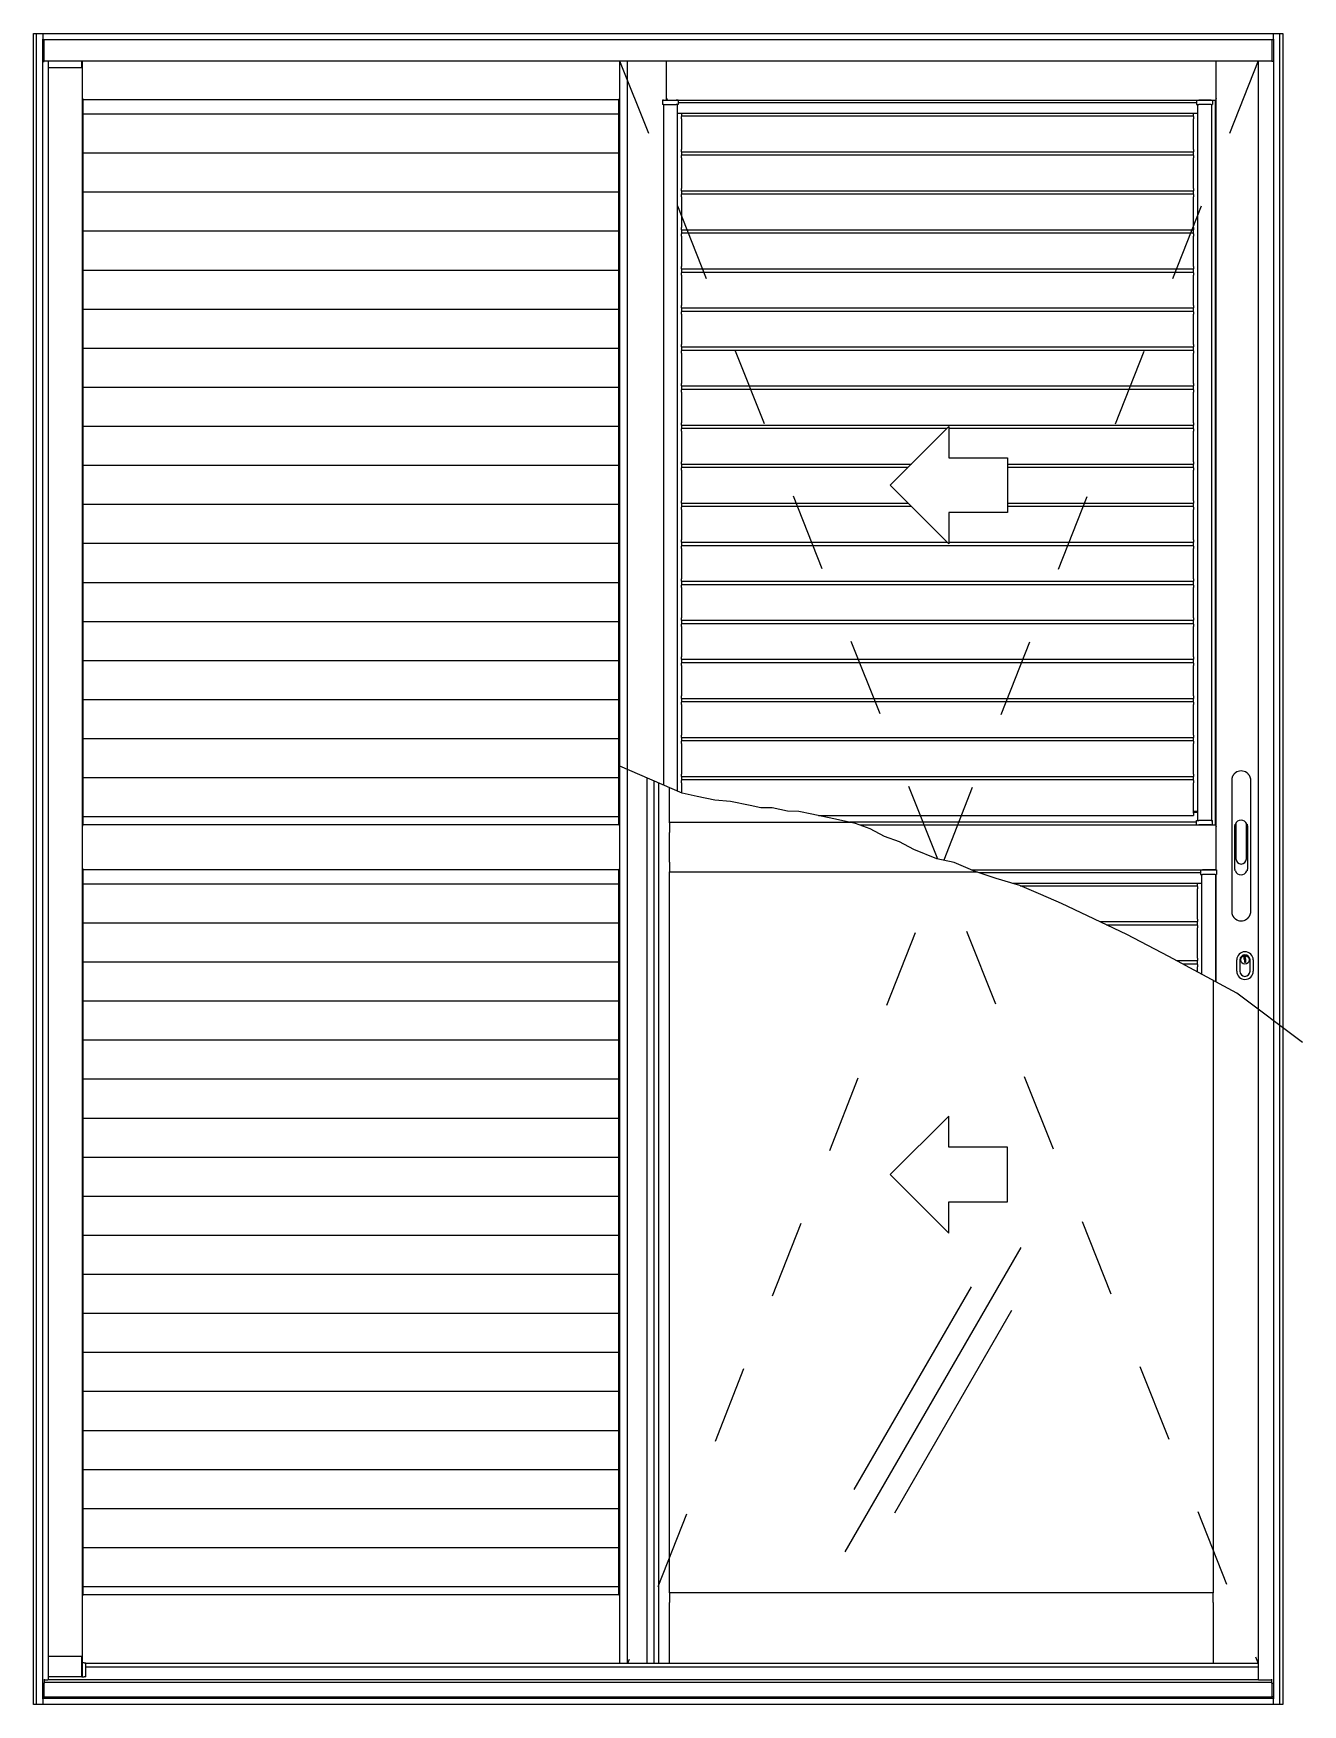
# Model space of a CAD drawing. Header units: millimetres. Extents: x 128.08 to 129.71, y 1054.21 to 1056.35.
import ezdxf

# ---------------------------------------------------------------- set-up
doc = ezdxf.new("R2010")
doc.units = ezdxf.units.MM
doc.header["$LTSCALE"] = 0.5
doc.linetypes.add('HIDDEN2', pattern=[0.1875, 0.125, -0.0625])
doc.layers.add('Gravia_Portas', color=1, linetype='Continuous')
doc.layers.add('Gravia_Portas_hidden2', color=1, linetype='HIDDEN2')

msp = doc.modelspace()

# ---------------------------------------------------------------- linework, layer by layer
at = {"layer": 'Gravia_Portas', "color": 2}
for p, q in [((128.0837, 1056.3488), (129.6837, 1056.3488)), ((128.0837, 1054.2088), (128.0837, 1056.3488)), ((129.6837, 1056.3488), (129.6837, 1054.2088)), ((129.6837, 1054.2088), (128.0837, 1054.2088))]:
    msp.add_line(p, q, dxfattribs=at)
at = {"layer": 'Gravia_Portas'}
for p, q in [((128.0878, 1054.2088), (128.0878, 1056.3488)), ((128.0957, 1056.3484), (128.0957, 1056.3413)), ((129.6717, 1056.3413), (129.6717, 1056.3484)), ((129.6796, 1056.3488), (129.6796, 1054.2088)), ((128.0957, 1056.3409), (128.0957, 1056.3413)), ((128.0957, 1056.3409), (129.6717, 1056.3409)), ((128.0957, 1054.2167), (128.0957, 1056.3409)), ((128.0977, 1056.3138), (128.0977, 1056.3409)), ((129.6697, 1056.3409), (129.6697, 1056.3138)), ((129.6717, 1056.3413), (129.6717, 1056.3409)), ((129.6717, 1056.3409), (129.6717, 1054.2167)), ((128.0957, 1056.3128), (128.0977, 1056.3128)), ((128.0977, 1056.3138), (128.0977, 1056.3128)), ((128.0977, 1056.3138), (129.6697, 1056.3138)), ((128.1027, 1056.3138), (128.1027, 1054.2403)), ((128.1116, 1056.3046), (128.1027, 1056.3046)), ((128.1298, 1056.3046), (128.1116, 1056.3046)), ((128.1416, 1056.3046), (128.1299, 1056.3046)), ((128.1457, 1056.3046), (128.1416, 1056.3046)), ((128.1457, 1056.309), (128.1457, 1056.3138)), ((128.1457, 1056.309), (128.1457, 1056.3087)), ((128.1457, 1056.3046), (128.1457, 1056.3087)), ((128.1467, 1054.2621), (128.1467, 1056.3138)), ((128.8344, 1056.3138), (128.8344, 1054.2612)), ((128.8446, 1054.2612), (128.8446, 1056.3138)), ((128.8946, 1056.2634), (128.8946, 1056.3138)), ((129.5983, 1055.2775), (129.5983, 1056.3138)), ((129.6522, 1056.3138), (129.6522, 1055.0991)), ((129.6697, 1056.3128), (129.6697, 1056.3138)), ((129.6717, 1056.3128), (129.6697, 1056.3128)), ((128.1475, 1056.264), (128.8335, 1056.264)), ((128.1475, 1056.264), (128.1475, 1056.264)), ((128.1475, 1055.3359), (128.1475, 1056.264)), ((128.8335, 1056.264), (128.8336, 1056.264)), ((128.8335, 1055.3359), (128.8335, 1056.264)), ((128.8892, 1056.2634), (128.8892, 1056.2578)), ((128.8908, 1056.2634), (128.8892, 1056.2634)), ((128.8908, 1056.2634), (128.9068, 1056.2634)), ((128.8954, 1056.2635), (128.8954, 1056.2634)), ((128.8954, 1056.2635), (128.8954, 1056.2635)), ((128.8954, 1056.2635), (129.5974, 1056.2635)), ((128.9095, 1056.2634), (128.9068, 1056.2634)), ((128.9095, 1056.2634), (128.9095, 1056.2578)), ((129.5733, 1056.2634), (129.576, 1056.2634)), ((129.5733, 1056.2634), (129.5733, 1056.2578)), ((129.592, 1056.2634), (129.576, 1056.2634)), ((129.5912, 1056.2635), (129.5912, 1056.2634)), ((129.5912, 1056.2634), (129.5912, 1056.2635)), ((129.592, 1056.2634), (129.5936, 1056.2634)), ((129.5936, 1056.2634), (129.5936, 1056.2578)), ((129.5974, 1056.2635), (129.5975, 1056.2635)), ((129.5974, 1055.3354), (129.5974, 1056.2635)), ((128.1475, 1056.2458), (128.8335, 1056.2458)), ((128.8908, 1056.2578), (128.8892, 1056.2578)), ((128.8904, 1056.2578), (128.8904, 1055.3861)), ((128.8908, 1056.2578), (128.9068, 1056.2578)), ((128.9095, 1056.2578), (128.9068, 1056.2578)), ((128.9083, 1056.2578), (128.9083, 1055.3783)), ((129.5745, 1056.2463), (128.9083, 1056.2463)), ((129.5733, 1056.2598), (128.9095, 1056.2598)), ((128.9136, 1056.2463), (128.9136, 1056.2432)), ((128.9136, 1056.2432), (128.9136, 1056.2423)), ((128.9136, 1056.2432), (129.5692, 1056.2432)), ((128.9136, 1056.2393), (128.9136, 1056.2423)), ((129.5692, 1056.2432), (129.5692, 1056.2463)), ((129.5692, 1056.2423), (129.5692, 1056.2432)), ((129.5692, 1056.2423), (129.5692, 1056.2393)), ((129.5733, 1056.2578), (129.576, 1056.2578)), ((129.5745, 1056.2578), (129.5745, 1055.3408)), ((129.592, 1056.2578), (129.576, 1056.2578)), ((129.592, 1056.2578), (129.5936, 1056.2578)), ((129.5924, 1056.2578), (129.5924, 1055.3408)), ((128.9136, 1056.2393), (128.9136, 1056.2003)), ((129.5692, 1056.2003), (129.5692, 1056.2393)), ((128.9136, 1056.1973), (128.9136, 1056.2003)), ((128.9136, 1056.1973), (128.9136, 1056.1932)), ((128.9136, 1056.1973), (129.5692, 1056.1973)), ((129.5692, 1056.2003), (129.5692, 1056.1973)), ((129.5692, 1056.1932), (129.5692, 1056.1973)), ((128.1475, 1056.1958), (128.8335, 1056.1958)), ((128.9136, 1056.1932), (128.9136, 1056.1923)), ((128.9136, 1056.1932), (129.5692, 1056.1932)), ((128.9136, 1056.1893), (128.9136, 1056.1923)), ((128.9136, 1056.1893), (128.9136, 1056.1503)), ((129.5692, 1056.1923), (129.5692, 1056.1932)), ((129.5692, 1056.1923), (129.5692, 1056.1893)), ((129.5692, 1056.1503), (129.5692, 1056.1893)), ((128.1475, 1056.1458), (128.8335, 1056.1458)), ((128.9136, 1056.1473), (128.9136, 1056.1503)), ((128.9136, 1056.1473), (128.9136, 1056.1432)), ((128.9136, 1056.1473), (129.5692, 1056.1473)), ((128.9136, 1056.1432), (128.9136, 1056.1423)), ((128.9136, 1056.1432), (129.5692, 1056.1432)), ((128.9136, 1056.1393), (128.9136, 1056.1423)), ((128.9136, 1056.1393), (128.9136, 1056.1003)), ((129.5692, 1056.1503), (129.5692, 1056.1473)), ((129.5692, 1056.1432), (129.5692, 1056.1473)), ((129.5692, 1056.1423), (129.5692, 1056.1432)), ((129.5692, 1056.1423), (129.5692, 1056.1393)), ((129.5692, 1056.1003), (129.5692, 1056.1393)), ((128.1475, 1056.0958), (128.8335, 1056.0958)), ((128.9136, 1056.0973), (128.9136, 1056.1003)), ((128.9136, 1056.0973), (128.9136, 1056.0932)), ((128.9136, 1056.0973), (129.5692, 1056.0973)), ((128.9136, 1056.0932), (128.9136, 1056.0923)), ((128.9136, 1056.0932), (129.5692, 1056.0932)), ((128.9136, 1056.0893), (128.9136, 1056.0923)), ((129.5692, 1056.1003), (129.5692, 1056.0973)), ((129.5692, 1056.0932), (129.5692, 1056.0973)), ((129.5692, 1056.0923), (129.5692, 1056.0932)), ((129.5692, 1056.0923), (129.5692, 1056.0893)), ((128.9136, 1056.0893), (128.9136, 1056.0503)), ((129.5692, 1056.0503), (129.5692, 1056.0893)), ((128.9136, 1056.0473), (128.9136, 1056.0503)), ((128.9136, 1056.0473), (128.9136, 1056.0432)), ((128.9136, 1056.0473), (129.5692, 1056.0473)), ((129.5692, 1056.0503), (129.5692, 1056.0473)), ((129.5692, 1056.0432), (129.5692, 1056.0473)), ((128.1475, 1056.0458), (128.8335, 1056.0458)), ((128.9136, 1056.0432), (128.9136, 1056.0423)), ((128.9136, 1056.0432), (129.5692, 1056.0432)), ((128.9136, 1056.0393), (128.9136, 1056.0423)), ((128.9136, 1056.0393), (128.9136, 1056.0003)), ((129.5692, 1056.0423), (129.5692, 1056.0432)), ((129.5692, 1056.0423), (129.5692, 1056.0393)), ((129.5692, 1056.0003), (129.5692, 1056.0393)), ((128.1475, 1055.9958), (128.8335, 1055.9958)), ((128.9136, 1055.9973), (128.9136, 1056.0003)), ((128.9136, 1055.9973), (128.9136, 1055.9932)), ((128.9136, 1055.9973), (129.5692, 1055.9973)), ((128.9136, 1055.9932), (128.9136, 1055.9923)), ((128.9136, 1055.9932), (129.5692, 1055.9932)), ((128.9136, 1055.9893), (128.9136, 1055.9923)), ((128.9136, 1055.9893), (128.9136, 1055.9503)), ((129.5692, 1056.0003), (129.5692, 1055.9973)), ((129.5692, 1055.9932), (129.5692, 1055.9973)), ((129.5692, 1055.9923), (129.5692, 1055.9932)), ((129.5692, 1055.9923), (129.5692, 1055.9893)), ((129.5692, 1055.9503), (129.5692, 1055.9893)), ((128.1475, 1055.9458), (128.8335, 1055.9458)), ((128.9136, 1055.9473), (128.9136, 1055.9503)), ((128.9136, 1055.9473), (128.9136, 1055.9432)), ((128.9136, 1055.9473), (129.5692, 1055.9473)), ((128.9136, 1055.9432), (128.9136, 1055.9423)), ((128.9136, 1055.9432), (129.5692, 1055.9432)), ((128.9136, 1055.9393), (128.9136, 1055.9423)), ((129.5692, 1055.9503), (129.5692, 1055.9473)), ((129.5692, 1055.9432), (129.5692, 1055.9473)), ((129.5692, 1055.9423), (129.5692, 1055.9432)), ((129.5692, 1055.9423), (129.5692, 1055.9393)), ((128.9136, 1055.9393), (128.9136, 1055.9003)), ((129.5692, 1055.9003), (129.5692, 1055.9393)), ((128.9136, 1055.8973), (128.9136, 1055.9003)), ((129.5692, 1055.9003), (129.5692, 1055.8973)), ((128.1475, 1055.8958), (128.8335, 1055.8958)), ((128.9136, 1055.8973), (128.9136, 1055.8932)), ((128.9136, 1055.8973), (129.5692, 1055.8973)), ((128.9136, 1055.8932), (128.9136, 1055.8923)), ((128.9136, 1055.8932), (129.5692, 1055.8932)), ((128.9136, 1055.8893), (128.9136, 1055.8923)), ((128.9136, 1055.8893), (128.9136, 1055.8503)), ((129.5692, 1055.8932), (129.5692, 1055.8973)), ((129.5692, 1055.8923), (129.5692, 1055.8932)), ((129.5692, 1055.8923), (129.5692, 1055.8893)), ((129.5692, 1055.8503), (129.5692, 1055.8893)), ((128.1475, 1055.8458), (128.8335, 1055.8458)), ((128.9136, 1055.8473), (128.9136, 1055.8503)), ((128.9136, 1055.8473), (128.9136, 1055.8432)), ((128.9136, 1055.8473), (129.5692, 1055.8473)), ((128.9136, 1055.8432), (128.9136, 1055.8423)), ((128.9136, 1055.8432), (129.2539, 1055.8432)), ((128.9136, 1055.8393), (128.9136, 1055.8423)), ((128.9136, 1055.8393), (128.9136, 1055.8003)), ((129.2559, 1055.8432), (129.5692, 1055.8432)), ((129.5692, 1055.8503), (129.5692, 1055.8473)), ((129.5692, 1055.8432), (129.5692, 1055.8473)), ((129.5692, 1055.8423), (129.5692, 1055.8432)), ((129.5692, 1055.8423), (129.5692, 1055.8393)), ((129.5692, 1055.8003), (129.5692, 1055.8393)), ((128.1475, 1055.7958), (128.8335, 1055.7958)), ((128.9136, 1055.7973), (128.9136, 1055.8003)), ((128.9136, 1055.7973), (128.9136, 1055.7932)), ((128.9136, 1055.7973), (129.208, 1055.7973)), ((128.9136, 1055.7932), (128.9136, 1055.7923)), ((128.9136, 1055.7932), (129.2039, 1055.7932)), ((128.9136, 1055.7893), (128.9136, 1055.7923)), ((129.3309, 1055.7973), (129.5692, 1055.7973)), ((129.3309, 1055.7932), (129.5692, 1055.7932)), ((129.5692, 1055.8003), (129.5692, 1055.7973)), ((129.5692, 1055.7932), (129.5692, 1055.7973)), ((129.5692, 1055.7923), (129.5692, 1055.7932)), ((129.5692, 1055.7923), (129.5692, 1055.7893)), ((128.9136, 1055.7893), (128.9136, 1055.7503)), ((129.5692, 1055.7503), (129.5692, 1055.7893)), ((128.9136, 1055.7473), (128.9136, 1055.7503)), ((129.5692, 1055.7503), (129.5692, 1055.7473)), ((128.1475, 1055.7458), (128.8335, 1055.7458)), ((128.9136, 1055.7473), (128.9136, 1055.7432)), ((128.9136, 1055.7473), (129.2037, 1055.7473)), ((128.9136, 1055.7432), (128.9136, 1055.7423)), ((128.9136, 1055.7432), (129.2078, 1055.7432)), ((128.9136, 1055.7393), (128.9136, 1055.7423)), ((128.9136, 1055.7393), (128.9136, 1055.7003)), ((129.3309, 1055.7473), (129.5692, 1055.7473)), ((129.3309, 1055.7432), (129.5692, 1055.7432)), ((129.5692, 1055.7432), (129.5692, 1055.7473)), ((129.5692, 1055.7423), (129.5692, 1055.7432)), ((129.5692, 1055.7423), (129.5692, 1055.7393)), ((129.5692, 1055.7003), (129.5692, 1055.7393)), ((128.1475, 1055.6958), (128.8335, 1055.6958)), ((128.9136, 1055.6973), (128.9136, 1055.7003)), ((128.9136, 1055.6973), (128.9136, 1055.6932)), ((128.9136, 1055.6973), (129.2537, 1055.6973)), ((128.9136, 1055.6932), (128.9136, 1055.6923)), ((128.9136, 1055.6932), (129.5692, 1055.6932)), ((128.9136, 1055.6893), (128.9136, 1055.6923)), ((128.9136, 1055.6893), (128.9136, 1055.6503)), ((129.2559, 1055.6973), (129.5692, 1055.6973)), ((129.5692, 1055.7003), (129.5692, 1055.6973)), ((129.5692, 1055.6932), (129.5692, 1055.6973)), ((129.5692, 1055.6923), (129.5692, 1055.6932)), ((129.5692, 1055.6923), (129.5692, 1055.6893)), ((129.5692, 1055.6503), (129.5692, 1055.6893)), ((128.1475, 1055.6458), (128.8335, 1055.6458)), ((128.9136, 1055.6473), (128.9136, 1055.6503)), ((128.9136, 1055.6473), (128.9136, 1055.6432)), ((128.9136, 1055.6473), (129.5692, 1055.6473)), ((128.9136, 1055.6432), (128.9136, 1055.6423)), ((128.9136, 1055.6432), (129.5692, 1055.6432)), ((128.9136, 1055.6393), (128.9136, 1055.6423)), ((129.5692, 1055.6503), (129.5692, 1055.6473)), ((129.5692, 1055.6432), (129.5692, 1055.6473)), ((129.5692, 1055.6423), (129.5692, 1055.6432)), ((129.5692, 1055.6423), (129.5692, 1055.6393)), ((128.9136, 1055.6393), (128.9136, 1055.6003)), ((129.5692, 1055.6003), (129.5692, 1055.6393)), ((128.9136, 1055.5973), (128.9136, 1055.6003)), ((129.5692, 1055.6003), (129.5692, 1055.5973)), ((128.1475, 1055.5958), (128.8335, 1055.5958)), ((128.9136, 1055.5973), (128.9136, 1055.5932)), ((128.9136, 1055.5973), (129.5692, 1055.5973)), ((128.9136, 1055.5932), (128.9136, 1055.5923)), ((128.9136, 1055.5932), (129.5692, 1055.5932)), ((128.9136, 1055.5893), (128.9136, 1055.5923)), ((128.9136, 1055.5893), (128.9136, 1055.5503)), ((129.5692, 1055.5932), (129.5692, 1055.5973)), ((129.5692, 1055.5923), (129.5692, 1055.5932)), ((129.5692, 1055.5923), (129.5692, 1055.5893)), ((129.5692, 1055.5503), (129.5692, 1055.5893)), ((128.1475, 1055.5458), (128.8335, 1055.5458)), ((128.9136, 1055.5473), (128.9136, 1055.5503)), ((128.9136, 1055.5473), (128.9136, 1055.5432)), ((128.9136, 1055.5473), (129.5692, 1055.5473)), ((128.9136, 1055.5432), (128.9136, 1055.5423)), ((128.9136, 1055.5432), (129.5692, 1055.5432)), ((128.9136, 1055.5393), (128.9136, 1055.5423)), ((128.9136, 1055.5393), (128.9136, 1055.5003)), ((129.5692, 1055.5503), (129.5692, 1055.5473)), ((129.5692, 1055.5432), (129.5692, 1055.5473)), ((129.5692, 1055.5423), (129.5692, 1055.5432)), ((129.5692, 1055.5423), (129.5692, 1055.5393)), ((129.5692, 1055.5003), (129.5692, 1055.5393)), ((128.1475, 1055.4958), (128.8335, 1055.4958)), ((128.9136, 1055.4973), (128.9136, 1055.5003)), ((128.9136, 1055.4973), (128.9136, 1055.4932)), ((128.9136, 1055.4973), (129.5692, 1055.4973)), ((128.9136, 1055.4932), (128.9136, 1055.4923)), ((128.9136, 1055.4932), (129.5692, 1055.4932)), ((128.9136, 1055.4893), (128.9136, 1055.4923)), ((129.5692, 1055.5003), (129.5692, 1055.4973)), ((129.5692, 1055.4932), (129.5692, 1055.4973)), ((129.5692, 1055.4923), (129.5692, 1055.4932)), ((129.5692, 1055.4923), (129.5692, 1055.4893)), ((128.9136, 1055.4893), (128.9136, 1055.4503)), ((129.5692, 1055.4503), (129.5692, 1055.4893)), ((128.9136, 1055.4473), (128.9136, 1055.4503)), ((129.5692, 1055.4503), (129.5692, 1055.4473)), ((128.1475, 1055.4458), (128.8335, 1055.4458)), ((128.9136, 1055.4473), (128.9136, 1055.4432)), ((128.9136, 1055.4473), (129.5692, 1055.4473)), ((128.9136, 1055.4432), (128.9136, 1055.4423)), ((128.9136, 1055.4432), (129.5692, 1055.4432)), ((128.9136, 1055.4393), (128.9136, 1055.4423)), ((128.9136, 1055.4393), (128.9136, 1055.4003)), ((129.5692, 1055.4432), (129.5692, 1055.4473)), ((129.5692, 1055.4423), (129.5692, 1055.4432)), ((129.5692, 1055.4423), (129.5692, 1055.4393)), ((129.5692, 1055.4003), (129.5692, 1055.4393)), ((128.1475, 1055.3958), (128.8335, 1055.3958)), ((128.8696, 1054.2612), (128.8696, 1055.3952)), ((128.8786, 1054.2612), (128.8786, 1055.3913)), ((128.8843, 1055.3888), (128.8843, 1054.2612)), ((128.9136, 1055.3973), (128.9136, 1055.4003)), ((128.9136, 1055.3973), (128.9136, 1055.3932)), ((128.9136, 1055.3973), (129.5692, 1055.3973)), ((128.9136, 1055.3932), (128.9136, 1055.3923)), ((128.9136, 1055.3932), (129.5692, 1055.3932)), ((128.9136, 1055.3893), (128.9136, 1055.3923)), ((128.9136, 1055.3893), (128.9136, 1055.376)), ((129.5692, 1055.4003), (129.5692, 1055.3973)), ((129.5692, 1055.3932), (129.5692, 1055.3973)), ((129.5692, 1055.3923), (129.5692, 1055.3932)), ((129.5692, 1055.3923), (129.5692, 1055.3893)), ((129.5692, 1055.3503), (129.5692, 1055.3893)), ((129.6183, 1055.3948), (129.6183, 1055.222)), ((129.6423, 1055.3948), (129.6423, 1055.222)), ((128.8984, 1055.3381), (128.8984, 1055.3826)), ((128.1475, 1055.3458), (128.8335, 1055.3458)), ((129.089, 1055.3473), (129.5692, 1055.3473)), ((129.5745, 1055.3523), (129.5692, 1055.3523)), ((129.5745, 1055.3511), (129.5692, 1055.3511)), ((129.5692, 1055.3503), (129.5692, 1055.3473)), ((128.1475, 1055.3359), (128.1475, 1055.3359)), ((128.1475, 1055.3357), (128.8336, 1055.3357)), ((128.8335, 1055.3359), (128.8335, 1055.3359)), ((129.132, 1055.3382), (128.8984, 1055.3382)), ((128.8984, 1055.3378), (128.8984, 1055.3381)), ((128.8984, 1055.3378), (128.8984, 1055.3253)), ((128.8984, 1055.3245), (128.8984, 1055.3253)), ((128.8984, 1055.2882), (128.8984, 1055.3245)), ((129.5733, 1055.3388), (129.129, 1055.3388)), ((129.1421, 1055.3352), (129.5975, 1055.3352)), ((129.5733, 1055.3408), (129.576, 1055.3408)), ((129.5733, 1055.3352), (129.5733, 1055.3408)), ((129.5733, 1055.3352), (129.576, 1055.3352)), ((129.592, 1055.3408), (129.576, 1055.3408)), ((129.592, 1055.3352), (129.576, 1055.3352)), ((129.5912, 1055.3352), (129.5912, 1055.3352)), ((129.5912, 1055.3352), (129.5912, 1055.3352)), ((129.592, 1055.3408), (129.5936, 1055.3408)), ((129.592, 1055.3352), (129.5936, 1055.3352)), ((129.5936, 1055.3352), (129.5936, 1055.3408)), ((129.5974, 1055.3354), (129.5974, 1055.3354)), ((129.6224, 1055.2793), (129.6224, 1055.3334)), ((129.6237, 1055.3366), (129.6237, 1055.2918)), ((129.637, 1055.2918), (129.637, 1055.3366)), ((129.6383, 1055.3334), (129.6383, 1055.2793)), ((128.1475, 1055.2781), (128.8337, 1055.2781)), ((128.1475, 1055.2779), (128.1475, 1055.2779)), ((128.1475, 1054.3498), (128.1475, 1055.2779)), ((128.8335, 1055.2779), (128.8337, 1055.2779)), ((128.8335, 1054.3498), (128.8335, 1055.2779)), ((128.8984, 1055.2874), (128.8984, 1055.2882)), ((128.8984, 1055.2874), (128.8984, 1055.275)), ((129.2848, 1055.2776), (129.5975, 1055.2776)), ((129.5783, 1055.2775), (129.581, 1055.2775)), ((129.5783, 1055.2775), (129.5783, 1055.2719)), ((129.597, 1055.2775), (129.581, 1055.2775)), ((129.5962, 1055.2776), (129.5962, 1055.2775)), ((129.5962, 1055.2775), (129.5962, 1055.2776)), ((129.597, 1055.2775), (129.5986, 1055.2775)), ((129.5986, 1055.2775), (129.5986, 1055.2719)), ((128.1475, 1055.2599), (128.8335, 1055.2599)), ((128.8984, 1055.2746), (128.8984, 1055.275)), ((128.8984, 1054.3522), (128.8984, 1055.2746)), ((129.2925, 1055.2746), (128.8984, 1055.2746)), ((129.5783, 1055.2739), (129.2946, 1055.2739)), ((129.5795, 1055.2604), (129.3375, 1055.2604)), ((129.3473, 1055.2573), (129.5742, 1055.2573)), ((129.5742, 1055.2573), (129.5742, 1055.2604)), ((129.5742, 1055.2564), (129.5742, 1055.2573)), ((129.5742, 1055.2564), (129.5742, 1055.2534)), ((129.5783, 1055.2719), (129.581, 1055.2719)), ((129.5795, 1055.2719), (129.5795, 1055.1443)), ((129.597, 1055.2719), (129.581, 1055.2719)), ((129.597, 1055.2719), (129.5986, 1055.2719)), ((129.5974, 1055.2719), (129.5974, 1055.1346)), ((129.5983, 1055.1341), (129.5983, 1055.2719)), ((129.5742, 1055.2144), (129.5742, 1055.2534)), ((129.5742, 1055.2144), (129.5742, 1055.2114)), ((128.1475, 1055.2099), (128.8335, 1055.2099)), ((129.4493, 1055.2114), (129.5742, 1055.2114)), ((129.458, 1055.2073), (129.5742, 1055.2073)), ((129.5742, 1055.2073), (129.5742, 1055.2114)), ((129.5742, 1055.2064), (129.5742, 1055.2073)), ((129.5742, 1055.2064), (129.5742, 1055.2034)), ((129.5742, 1055.1644), (129.5742, 1055.2034)), ((128.1475, 1055.1599), (128.8335, 1055.1599)), ((129.5481, 1055.1614), (129.5742, 1055.1614)), ((129.5556, 1055.1573), (129.5742, 1055.1573)), ((129.5742, 1055.1644), (129.5742, 1055.1614)), ((129.5742, 1055.1573), (129.5742, 1055.1614)), ((129.5742, 1055.1564), (129.5742, 1055.1573)), ((129.5742, 1055.1564), (129.5742, 1055.1534)), ((129.5742, 1055.1472), (129.5742, 1055.1534)), ((129.6247, 1055.1478), (129.6247, 1055.1623)), ((129.6287, 1055.1623), (129.6287, 1055.1478)), ((129.6342, 1055.1639), (129.6342, 1055.1671)), ((129.635, 1055.1623), (129.6342, 1055.1639)), ((129.6359, 1055.1658), (129.635, 1055.1653)), ((129.635, 1055.1653), (129.635, 1055.1644)), ((129.635, 1055.1644), (129.6359, 1055.1631)), ((129.635, 1055.1592), (129.635, 1055.1623)), ((129.6359, 1055.1592), (129.635, 1055.1592)), ((129.6359, 1055.1672), (129.6359, 1055.1658)), ((129.6359, 1055.1631), (129.6359, 1055.1592)), ((129.6417, 1055.1478), (129.6417, 1055.1623)), ((129.6458, 1055.1623), (129.6458, 1055.1478)), ((129.5944, 1055.1362), (129.5944, 1054.3522)), ((128.1475, 1055.1099), (128.8335, 1055.1099)), ((129.6522, 1055.0991), (129.6522, 1054.2403)), ((128.1475, 1055.0599), (128.8335, 1055.0599)), ((128.1475, 1055.0099), (128.8335, 1055.0099)), ((128.1475, 1054.9599), (128.8335, 1054.9599)), ((128.1475, 1054.9099), (128.8335, 1054.9099)), ((128.1475, 1054.8599), (128.8335, 1054.8599)), ((128.1475, 1054.8099), (128.8335, 1054.8099)), ((129.1234, 1054.4042), (129.3484, 1054.7939)), ((128.1475, 1054.7599), (128.8335, 1054.7599)), ((129.1349, 1054.4841), (129.2849, 1054.7439)), ((128.1475, 1054.7099), (128.8335, 1054.7099)), ((129.1868, 1054.4541), (129.3368, 1054.7139)), ((128.1475, 1054.6599), (128.8335, 1054.6599)), ((128.1475, 1054.6099), (128.8335, 1054.6099)), ((128.1475, 1054.5599), (128.8335, 1054.5599)), ((128.1475, 1054.5099), (128.8335, 1054.5099)), ((128.1475, 1054.4599), (128.8335, 1054.4599)), ((128.1475, 1054.4099), (128.8335, 1054.4099)), ((128.1475, 1054.3599), (128.8335, 1054.3599)), ((128.1475, 1054.3498), (128.1474, 1054.3498)), ((128.1475, 1054.3498), (128.8335, 1054.3498)), ((128.8336, 1054.3498), (128.8335, 1054.3498)), ((128.8984, 1054.3523), (129.5944, 1054.3523)), ((128.8984, 1054.3519), (128.8984, 1054.3522)), ((128.8984, 1054.3519), (128.8984, 1054.3394)), ((128.8984, 1054.3386), (128.8984, 1054.3394)), ((128.8984, 1054.2612), (128.8984, 1054.3386)), ((129.5944, 1054.3522), (129.5944, 1054.3519)), ((129.5944, 1054.3394), (129.5944, 1054.3519)), ((129.5944, 1054.3394), (129.5944, 1054.3386)), ((129.5944, 1054.3386), (129.5944, 1054.2612)), ((128.1116, 1054.2703), (128.1027, 1054.2703)), ((128.1298, 1054.2703), (128.1116, 1054.2703)), ((128.1416, 1054.2703), (128.1299, 1054.2703)), ((128.1457, 1054.2703), (128.1416, 1054.2703)), ((128.1457, 1054.2662), (128.1457, 1054.2703)), ((128.1457, 1054.2662), (128.1457, 1054.2659)), ((128.1457, 1054.2441), (128.1457, 1054.2659)), ((128.1463, 1054.2621), (128.1457, 1054.2621)), ((128.1488, 1054.2621), (128.1463, 1054.2621)), ((128.1463, 1054.2621), (128.1463, 1054.2441)), ((128.1488, 1054.2621), (128.1508, 1054.2621)), ((128.1508, 1054.2441), (128.1508, 1054.2621)), ((129.6522, 1054.2612), (128.1508, 1054.2612)), ((129.6522, 1054.2566), (128.1508, 1054.2566)), ((128.0957, 1054.2363), (128.0977, 1054.2363)), ((128.0977, 1054.2412), (128.0977, 1054.2381)), ((128.0977, 1054.2403), (128.1021, 1054.2403)), ((128.0977, 1054.2381), (128.0977, 1054.2363)), ((128.0977, 1054.2373), (129.6697, 1054.2373)), ((128.0977, 1054.2192), (128.0977, 1054.2363)), ((128.1027, 1054.2403), (128.1021, 1054.2403)), ((128.1457, 1054.2441), (128.1027, 1054.2441)), ((129.6522, 1054.2403), (128.1027, 1054.2403)), ((128.1457, 1054.2441), (128.1463, 1054.2441)), ((128.1463, 1054.2441), (128.1488, 1054.2441)), ((128.1508, 1054.2441), (128.1488, 1054.2441)), ((129.6526, 1054.2403), (129.6522, 1054.2403)), ((129.6526, 1054.2403), (129.6697, 1054.2403)), ((129.6697, 1054.2381), (129.6697, 1054.2412)), ((129.6697, 1054.2363), (129.6697, 1054.2381)), ((129.6697, 1054.2363), (129.6697, 1054.2192)), ((129.6697, 1054.2363), (129.6717, 1054.2363)), ((128.0957, 1054.2192), (128.0977, 1054.2192)), ((128.0957, 1054.2163), (128.0957, 1054.2167)), ((129.6717, 1054.2167), (128.0957, 1054.2167)), ((128.0957, 1054.2163), (128.0957, 1054.2092)), ((128.0977, 1054.2192), (128.0977, 1054.2182)), ((128.0977, 1054.2167), (128.0977, 1054.2182)), ((129.6697, 1054.2182), (128.0977, 1054.2182)), ((129.6697, 1054.2182), (129.6697, 1054.2192)), ((129.6697, 1054.2192), (129.6717, 1054.2192)), ((129.6697, 1054.2182), (129.6697, 1054.2167)), ((129.6717, 1054.2167), (129.6717, 1054.2163)), ((129.6717, 1054.2092), (129.6717, 1054.2163))]:
    msp.add_line(p, q, dxfattribs=at)
for points in [[(128.147, 1056.2653), (128.147, 1056.2653), (128.147, 1056.2653), (128.147, 1056.2654), (128.147, 1056.2654), (128.147, 1056.2654), (128.147, 1056.2654), (128.1469, 1056.2655), (128.1469, 1056.2655), (128.1469, 1056.2655), (128.1469, 1056.2655), (128.1469, 1056.2656), (128.1469, 1056.2656), (128.1469, 1056.2656), (128.1468, 1056.2657), (128.1468, 1056.2657), (128.1468, 1056.2657), (128.1468, 1056.2657), (128.1468, 1056.2658), (128.1468, 1056.2658), (128.1467, 1056.2658), (128.1467, 1056.2658), (128.1467, 1056.2659), (128.1467, 1056.2659), (128.1467, 1056.2659)], [(128.1475, 1056.264), (128.1475, 1056.264), (128.1474, 1056.264), (128.1474, 1056.2641), (128.1474, 1056.2641), (128.1474, 1056.2642), (128.1474, 1056.2642), (128.1474, 1056.2643), (128.1473, 1056.2643), (128.1473, 1056.2644), (128.1473, 1056.2644), (128.1473, 1056.2645), (128.1473, 1056.2645), (128.1473, 1056.2646), (128.1472, 1056.2646), (128.1472, 1056.2647), (128.1472, 1056.2647), (128.1472, 1056.2648), (128.1471, 1056.2649), (128.1471, 1056.2649), (128.1471, 1056.265), (128.1471, 1056.2651), (128.1471, 1056.2651), (128.147, 1056.2652), (128.147, 1056.2653)], [(128.8341, 1056.2653), (128.834, 1056.2652), (128.834, 1056.2651), (128.834, 1056.2651), (128.834, 1056.265), (128.8339, 1056.2649), (128.8339, 1056.2649), (128.8339, 1056.2648), (128.8339, 1056.2647), (128.8339, 1056.2647), (128.8338, 1056.2646), (128.8338, 1056.2646), (128.8338, 1056.2645), (128.8338, 1056.2645), (128.8338, 1056.2644), (128.8337, 1056.2644), (128.8337, 1056.2643), (128.8337, 1056.2643), (128.8337, 1056.2642), (128.8337, 1056.2642), (128.8337, 1056.2641), (128.8336, 1056.2641), (128.8336, 1056.264), (128.8336, 1056.264), (128.8336, 1056.264)], [(128.8344, 1056.2659), (128.8344, 1056.2659), (128.8344, 1056.2659), (128.8343, 1056.2658), (128.8343, 1056.2658), (128.8343, 1056.2658), (128.8343, 1056.2658), (128.8343, 1056.2657), (128.8342, 1056.2657), (128.8342, 1056.2657), (128.8342, 1056.2657), (128.8342, 1056.2656), (128.8342, 1056.2656), (128.8342, 1056.2656), (128.8342, 1056.2655), (128.8341, 1056.2655), (128.8341, 1056.2655), (128.8341, 1056.2655), (128.8341, 1056.2654), (128.8341, 1056.2654), (128.8341, 1056.2654), (128.8341, 1056.2654), (128.8341, 1056.2653), (128.8341, 1056.2653), (128.8341, 1056.2653)], [(128.8946, 1056.2654), (128.8946, 1056.2654), (128.8946, 1056.2654), (128.8946, 1056.2653), (128.8946, 1056.2653), (128.8947, 1056.2653), (128.8947, 1056.2653), (128.8947, 1056.2652), (128.8947, 1056.2652), (128.8947, 1056.2652), (128.8947, 1056.2652), (128.8948, 1056.2651), (128.8948, 1056.2651), (128.8948, 1056.2651), (128.8948, 1056.265), (128.8948, 1056.265), (128.8948, 1056.265), (128.8948, 1056.265), (128.8949, 1056.2649), (128.8949, 1056.2649), (128.8949, 1056.2649), (128.8949, 1056.2649), (128.8949, 1056.2648), (128.8949, 1056.2648), (128.8949, 1056.2648)], [(128.8949, 1056.2648), (128.8949, 1056.2647), (128.895, 1056.2646), (128.895, 1056.2646), (128.895, 1056.2645), (128.895, 1056.2644), (128.895, 1056.2644), (128.8951, 1056.2643), (128.8951, 1056.2642), (128.8951, 1056.2642), (128.8951, 1056.2641), (128.8952, 1056.2641), (128.8952, 1056.264), (128.8952, 1056.264), (128.8952, 1056.2639), (128.8952, 1056.2639), (128.8952, 1056.2638), (128.8953, 1056.2638), (128.8953, 1056.2637), (128.8953, 1056.2637), (128.8953, 1056.2636), (128.8953, 1056.2636), (128.8953, 1056.2635), (128.8954, 1056.2635), (128.8954, 1056.2635)], [(129.598, 1056.2648), (129.5979, 1056.2647), (129.5979, 1056.2646), (129.5979, 1056.2646), (129.5979, 1056.2645), (129.5978, 1056.2644), (129.5978, 1056.2644), (129.5978, 1056.2643), (129.5978, 1056.2642), (129.5978, 1056.2642), (129.5977, 1056.2641), (129.5977, 1056.2641), (129.5977, 1056.264), (129.5977, 1056.264), (129.5977, 1056.2639), (129.5976, 1056.2639), (129.5976, 1056.2638), (129.5976, 1056.2638), (129.5976, 1056.2637), (129.5976, 1056.2637), (129.5976, 1056.2636), (129.5975, 1056.2636), (129.5975, 1056.2635), (129.5975, 1056.2635), (129.5975, 1056.2635)], [(129.5983, 1056.2654), (129.5983, 1056.2654), (129.5983, 1056.2654), (129.5982, 1056.2653), (129.5982, 1056.2653), (129.5982, 1056.2653), (129.5982, 1056.2653), (129.5982, 1056.2652), (129.5982, 1056.2652), (129.5981, 1056.2652), (129.5981, 1056.2652), (129.5981, 1056.2651), (129.5981, 1056.2651), (129.5981, 1056.2651), (129.5981, 1056.265), (129.598, 1056.265), (129.598, 1056.265), (129.598, 1056.265), (129.598, 1056.2649), (129.598, 1056.2649), (129.598, 1056.2649), (129.598, 1056.2649), (129.598, 1056.2648), (129.598, 1056.2648), (129.598, 1056.2648)], [(129.709, 1055.0564), (129.6248, 1055.1197), (129.5379, 1055.1669), (129.4841, 1055.195), (129.4003, 1055.2345), (129.3736, 1055.246), (129.3469, 1055.2575), (129.3168, 1055.2668), (129.2895, 1055.2755), (129.2628, 1055.287), (129.2405, 1055.2918), (129.211, 1055.3039), (129.1927, 1055.3136), (129.1737, 1055.3205), (129.1554, 1055.3303), (129.1365, 1055.3372), (129.1225, 1055.3402), (129.1086, 1055.3431), (129.0947, 1055.3461), (129.0807, 1055.3491), (129.064, 1055.3526), (129.0494, 1055.3528), (129.0299, 1055.3569), (129.0154, 1055.3571), (129.0014, 1055.3601), (128.9764, 1055.3654), (128.9562, 1055.3668), (128.9339, 1055.3715), (128.9144, 1055.3757), (128.8347, 1055.4105)], [(129.6187, 1055.396), (129.6187, 1055.3959), (129.6186, 1055.3959), (129.6186, 1055.3958), (129.6186, 1055.3958), (129.6186, 1055.3957), (129.6186, 1055.3956), (129.6185, 1055.3956), (129.6185, 1055.3955), (129.6185, 1055.3955), (129.6185, 1055.3954), (129.6185, 1055.3954), (129.6185, 1055.3953), (129.6185, 1055.3953), (129.6184, 1055.3952), (129.6184, 1055.3952), (129.6184, 1055.3951), (129.6184, 1055.395), (129.6184, 1055.395), (129.6184, 1055.3949), (129.6184, 1055.3949), (129.6184, 1055.3948), (129.6183, 1055.3948), (129.6183, 1055.3948), (129.6183, 1055.3948)], [(129.6229, 1055.4019), (129.6227, 1055.4017), (129.6225, 1055.4015), (129.6222, 1055.4013), (129.622, 1055.4011), (129.6218, 1055.4009), (129.6216, 1055.4007), (129.6214, 1055.4005), (129.6211, 1055.4002), (129.6209, 1055.4), (129.6208, 1055.3998), (129.6206, 1055.3995), (129.6204, 1055.3993), (129.6202, 1055.399), (129.62, 1055.3988), (129.6199, 1055.3985), (129.6197, 1055.3982), (129.6195, 1055.398), (129.6194, 1055.3977), (129.6193, 1055.3974), (129.6191, 1055.3971), (129.619, 1055.3969), (129.6189, 1055.3966), (129.6188, 1055.3963), (129.6187, 1055.396)], [(129.642, 1055.396), (129.6419, 1055.3963), (129.6418, 1055.3966), (129.6417, 1055.3969), (129.6415, 1055.3971), (129.6414, 1055.3974), (129.6413, 1055.3977), (129.6411, 1055.398), (129.641, 1055.3982), (129.6408, 1055.3985), (129.6406, 1055.3988), (129.6405, 1055.399), (129.6403, 1055.3993), (129.6401, 1055.3995), (129.6399, 1055.3998), (129.6397, 1055.4), (129.6395, 1055.4002), (129.6393, 1055.4005), (129.6391, 1055.4007), (129.6389, 1055.4009), (129.6387, 1055.4011), (129.6384, 1055.4013), (129.6382, 1055.4015), (129.638, 1055.4017), (129.6377, 1055.4019)], [(129.6423, 1055.3948), (129.6423, 1055.3948), (129.6423, 1055.3948), (129.6423, 1055.3948), (129.6423, 1055.3949), (129.6423, 1055.3949), (129.6423, 1055.395), (129.6423, 1055.395), (129.6423, 1055.3951), (129.6422, 1055.3952), (129.6422, 1055.3952), (129.6422, 1055.3953), (129.6422, 1055.3953), (129.6422, 1055.3954), (129.6422, 1055.3954), (129.6422, 1055.3955), (129.6421, 1055.3955), (129.6421, 1055.3956), (129.6421, 1055.3956), (129.6421, 1055.3957), (129.6421, 1055.3958), (129.642, 1055.3958), (129.642, 1055.3959), (129.642, 1055.3959), (129.642, 1055.396)], [(128.1467, 1055.3337), (128.1467, 1055.3337), (128.1467, 1055.3338), (128.1467, 1055.3338), (128.1467, 1055.3338), (128.1468, 1055.3338), (128.1468, 1055.3339), (128.1468, 1055.3339), (128.1468, 1055.3339), (128.1468, 1055.3339), (128.1468, 1055.334), (128.1469, 1055.334), (128.1469, 1055.334), (128.1469, 1055.334), (128.1469, 1055.3341), (128.1469, 1055.3341), (128.1469, 1055.3341), (128.1469, 1055.3342), (128.147, 1055.3342), (128.147, 1055.3342), (128.147, 1055.3342), (128.147, 1055.3343), (128.147, 1055.3343), (128.147, 1055.3343), (128.147, 1055.3344)], [(128.147, 1055.3344), (128.147, 1055.3344), (128.1471, 1055.3345), (128.1471, 1055.3346), (128.1471, 1055.3347), (128.1472, 1055.3348), (128.1472, 1055.3349), (128.1472, 1055.3349), (128.1472, 1055.335), (128.1473, 1055.3351), (128.1473, 1055.3352), (128.1473, 1055.3352), (128.1473, 1055.3353), (128.1474, 1055.3353), (128.1474, 1055.3354), (128.1474, 1055.3355), (128.1474, 1055.3355), (128.1474, 1055.3356), (128.1475, 1055.3356), (128.1475, 1055.3357), (128.1475, 1055.3357), (128.1475, 1055.3358), (128.1475, 1055.3358), (128.1475, 1055.3358), (128.1475, 1055.3359)], [(128.8335, 1055.3359), (128.8336, 1055.3358), (128.8336, 1055.3358), (128.8336, 1055.3358), (128.8336, 1055.3357), (128.8336, 1055.3357), (128.8336, 1055.3356), (128.8336, 1055.3356), (128.8336, 1055.3355), (128.8337, 1055.3355), (128.8337, 1055.3354), (128.8337, 1055.3354), (128.8337, 1055.3353), (128.8338, 1055.3352), (128.8338, 1055.3352), (128.8338, 1055.3351), (128.8338, 1055.335), (128.8339, 1055.3349), (128.8339, 1055.3349), (128.8339, 1055.3348), (128.8339, 1055.3347), (128.834, 1055.3346), (128.834, 1055.3346), (128.834, 1055.3345), (128.8341, 1055.3344)], [(128.8341, 1055.3344), (128.8341, 1055.3344), (128.8341, 1055.3343), (128.8341, 1055.3343), (128.8341, 1055.3343), (128.8341, 1055.3342), (128.8341, 1055.3342), (128.8341, 1055.3342), (128.8341, 1055.3342), (128.8341, 1055.3341), (128.8342, 1055.3341), (128.8342, 1055.3341), (128.8342, 1055.3341), (128.8342, 1055.334), (128.8342, 1055.334), (128.8342, 1055.334), (128.8342, 1055.334), (128.8343, 1055.3339), (128.8343, 1055.3339), (128.8343, 1055.3339), (128.8343, 1055.3338), (128.8343, 1055.3338), (128.8344, 1055.3338), (128.8344, 1055.3338), (128.8344, 1055.3337)], [(129.5974, 1055.3354), (129.5974, 1055.3353), (129.5975, 1055.3353), (129.5975, 1055.3353), (129.5975, 1055.3352), (129.5975, 1055.3352), (129.5975, 1055.3351), (129.5975, 1055.3351), (129.5975, 1055.335), (129.5976, 1055.335), (129.5976, 1055.3349), (129.5976, 1055.3348), (129.5976, 1055.3348), (129.5977, 1055.3347), (129.5977, 1055.3347), (129.5977, 1055.3346), (129.5977, 1055.3345), (129.5978, 1055.3344), (129.5978, 1055.3344), (129.5978, 1055.3343), (129.5978, 1055.3342), (129.5979, 1055.3341), (129.5979, 1055.334), (129.5979, 1055.3339), (129.598, 1055.3339)], [(129.598, 1055.3339), (129.598, 1055.3338), (129.598, 1055.3338), (129.598, 1055.3338), (129.598, 1055.3337), (129.598, 1055.3337), (129.598, 1055.3337), (129.598, 1055.3337), (129.598, 1055.3336), (129.598, 1055.3336), (129.5981, 1055.3336), (129.5981, 1055.3335), (129.5981, 1055.3335), (129.5981, 1055.3335), (129.5981, 1055.3335), (129.5981, 1055.3334), (129.5982, 1055.3334), (129.5982, 1055.3334), (129.5982, 1055.3334), (129.5982, 1055.3333), (129.5982, 1055.3333), (129.5982, 1055.3333), (129.5983, 1055.3333), (129.5983, 1055.3332), (129.5983, 1055.3332)], [(129.6224, 1055.3334), (129.6224, 1055.3335), (129.6224, 1055.3337), (129.6224, 1055.3338), (129.6224, 1055.3339), (129.6224, 1055.334), (129.6224, 1055.3341), (129.6224, 1055.3343), (129.6224, 1055.3344), (129.6225, 1055.3345), (129.6225, 1055.3346), (129.6225, 1055.3348), (129.6225, 1055.3349), (129.6225, 1055.335), (129.6226, 1055.3351), (129.6226, 1055.3352), (129.6226, 1055.3354), (129.6227, 1055.3355), (129.6227, 1055.3356), (129.6227, 1055.3357), (129.6228, 1055.3358), (129.6228, 1055.336), (129.6228, 1055.3361), (129.6229, 1055.3362), (129.6229, 1055.3363)], [(129.6377, 1055.3363), (129.6378, 1055.3362), (129.6378, 1055.3361), (129.6379, 1055.336), (129.6379, 1055.3358), (129.6379, 1055.3357), (129.638, 1055.3356), (129.638, 1055.3355), (129.638, 1055.3354), (129.6381, 1055.3352), (129.6381, 1055.3351), (129.6381, 1055.335), (129.6381, 1055.3349), (129.6382, 1055.3348), (129.6382, 1055.3346), (129.6382, 1055.3345), (129.6382, 1055.3344), (129.6382, 1055.3343), (129.6382, 1055.3341), (129.6383, 1055.334), (129.6383, 1055.3339), (129.6383, 1055.3338), (129.6383, 1055.3337), (129.6383, 1055.3335), (129.6383, 1055.3334)], [(128.147, 1055.2794), (128.147, 1055.2794), (128.147, 1055.2794), (128.147, 1055.2795), (128.147, 1055.2795), (128.147, 1055.2795), (128.147, 1055.2795), (128.1469, 1055.2796), (128.1469, 1055.2796), (128.1469, 1055.2796), (128.1469, 1055.2796), (128.1469, 1055.2797), (128.1469, 1055.2797), (128.1469, 1055.2797), (128.1468, 1055.2798), (128.1468, 1055.2798), (128.1468, 1055.2798), (128.1468, 1055.2798), (128.1468, 1055.2799), (128.1468, 1055.2799), (128.1467, 1055.2799), (128.1467, 1055.2799), (128.1467, 1055.28), (128.1467, 1055.28), (128.1467, 1055.28)], [(128.1475, 1055.2779), (128.1475, 1055.2779), (128.1475, 1055.2779), (128.1475, 1055.278), (128.1475, 1055.278), (128.1475, 1055.278), (128.1475, 1055.2781), (128.1474, 1055.2781), (128.1474, 1055.2782), (128.1474, 1055.2783), (128.1474, 1055.2783), (128.1474, 1055.2784), (128.1473, 1055.2784), (128.1473, 1055.2785), (128.1473, 1055.2786), (128.1473, 1055.2786), (128.1472, 1055.2787), (128.1472, 1055.2788), (128.1472, 1055.2789), (128.1472, 1055.2789), (128.1471, 1055.279), (128.1471, 1055.2791), (128.1471, 1055.2792), (128.147, 1055.2793), (128.147, 1055.2794)], [(128.8341, 1055.2788), (128.834, 1055.2788), (128.834, 1055.2787), (128.834, 1055.2787), (128.834, 1055.2786), (128.834, 1055.2786), (128.8339, 1055.2786), (128.8339, 1055.2785), (128.8339, 1055.2785), (128.8339, 1055.2784), (128.8339, 1055.2784), (128.8339, 1055.2783), (128.8338, 1055.2783), (128.8338, 1055.2783), (128.8338, 1055.2782), (128.8338, 1055.2782), (128.8338, 1055.2781), (128.8338, 1055.2781), (128.8337, 1055.2781), (128.8337, 1055.278), (128.8337, 1055.278), (128.8337, 1055.278), (128.8337, 1055.2779), (128.8337, 1055.2779), (128.8337, 1055.2779)], [(128.8344, 1055.2793), (128.8344, 1055.2793), (128.8344, 1055.2793), (128.8343, 1055.2793), (128.8343, 1055.2792), (128.8343, 1055.2792), (128.8343, 1055.2792), (128.8343, 1055.2792), (128.8343, 1055.2792), (128.8342, 1055.2791), (128.8342, 1055.2791), (128.8342, 1055.2791), (128.8342, 1055.2791), (128.8342, 1055.2791), (128.8342, 1055.279), (128.8341, 1055.279), (128.8341, 1055.279), (128.8341, 1055.279), (128.8341, 1055.279), (128.8341, 1055.2789), (128.8341, 1055.2789), (128.8341, 1055.2789), (128.8341, 1055.2789), (128.8341, 1055.2789), (128.8341, 1055.2788)], [(129.598, 1055.2789), (129.5979, 1055.2788), (129.5979, 1055.2787), (129.5979, 1055.2786), (129.5979, 1055.2786), (129.5978, 1055.2785), (129.5978, 1055.2784), (129.5978, 1055.2784), (129.5978, 1055.2783), (129.5977, 1055.2783), (129.5977, 1055.2782), (129.5977, 1055.2781), (129.5977, 1055.2781), (129.5977, 1055.278), (129.5976, 1055.278), (129.5976, 1055.2779), (129.5976, 1055.2779), (129.5976, 1055.2778), (129.5976, 1055.2778), (129.5975, 1055.2777), (129.5975, 1055.2777), (129.5975, 1055.2776), (129.5975, 1055.2776), (129.5975, 1055.2775), (129.5975, 1055.2775)], [(129.5983, 1055.2795), (129.5983, 1055.2795), (129.5983, 1055.2795), (129.5982, 1055.2794), (129.5982, 1055.2794), (129.5982, 1055.2794), (129.5982, 1055.2794), (129.5982, 1055.2793), (129.5982, 1055.2793), (129.5981, 1055.2793), (129.5981, 1055.2793), (129.5981, 1055.2792), (129.5981, 1055.2792), (129.5981, 1055.2792), (129.5981, 1055.2791), (129.598, 1055.2791), (129.598, 1055.2791), (129.598, 1055.2791), (129.598, 1055.279), (129.598, 1055.279), (129.598, 1055.279), (129.598, 1055.279), (129.598, 1055.2789), (129.598, 1055.2789), (129.598, 1055.2789)], [(129.6229, 1055.2764), (129.6229, 1055.2765), (129.6228, 1055.2766), (129.6228, 1055.2768), (129.6228, 1055.2769), (129.6227, 1055.277), (129.6227, 1055.2771), (129.6227, 1055.2772), (129.6226, 1055.2774), (129.6226, 1055.2775), (129.6226, 1055.2776), (129.6225, 1055.2777), (129.6225, 1055.2778), (129.6225, 1055.278), (129.6225, 1055.2781), (129.6225, 1055.2782), (129.6224, 1055.2783), (129.6224, 1055.2785), (129.6224, 1055.2786), (129.6224, 1055.2787), (129.6224, 1055.2788), (129.6224, 1055.2789), (129.6224, 1055.2791), (129.6224, 1055.2792), (129.6224, 1055.2793)], [(129.6383, 1055.2793), (129.6383, 1055.2792), (129.6383, 1055.2791), (129.6383, 1055.2789), (129.6383, 1055.2788), (129.6383, 1055.2787), (129.6382, 1055.2786), (129.6382, 1055.2785), (129.6382, 1055.2783), (129.6382, 1055.2782), (129.6382, 1055.2781), (129.6382, 1055.278), (129.6381, 1055.2778), (129.6381, 1055.2777), (129.6381, 1055.2776), (129.6381, 1055.2775), (129.638, 1055.2774), (129.638, 1055.2772), (129.638, 1055.2771), (129.6379, 1055.277), (129.6379, 1055.2769), (129.6379, 1055.2768), (129.6378, 1055.2766), (129.6378, 1055.2765), (129.6377, 1055.2764)], [(129.6183, 1055.222), (129.6183, 1055.2219), (129.6183, 1055.2219), (129.6184, 1055.2219), (129.6184, 1055.2218), (129.6184, 1055.2218), (129.6184, 1055.2217), (129.6184, 1055.2217), (129.6184, 1055.2216), (129.6184, 1055.2216), (129.6184, 1055.2215), (129.6185, 1055.2215), (129.6185, 1055.2214), (129.6185, 1055.2214), (129.6185, 1055.2213), (129.6185, 1055.2212), (129.6185, 1055.2212), (129.6185, 1055.2211), (129.6186, 1055.2211), (129.6186, 1055.221), (129.6186, 1055.221), (129.6186, 1055.2209), (129.6186, 1055.2208), (129.6187, 1055.2208), (129.6187, 1055.2207)], [(129.6187, 1055.2207), (129.6188, 1055.2204), (129.6189, 1055.2202), (129.619, 1055.2199), (129.6191, 1055.2196), (129.6193, 1055.2193), (129.6194, 1055.219), (129.6195, 1055.2187), (129.6197, 1055.2185), (129.6199, 1055.2182), (129.62, 1055.218), (129.6202, 1055.2177), (129.6204, 1055.2174), (129.6206, 1055.2172), (129.6208, 1055.217), (129.6209, 1055.2167), (129.6211, 1055.2165), (129.6214, 1055.2163), (129.6216, 1055.216), (129.6218, 1055.2158), (129.622, 1055.2156), (129.6222, 1055.2154), (129.6225, 1055.2152), (129.6227, 1055.215), (129.6229, 1055.2148)], [(129.6377, 1055.2148), (129.638, 1055.215), (129.6382, 1055.2152), (129.6384, 1055.2154), (129.6387, 1055.2156), (129.6389, 1055.2158), (129.6391, 1055.216), (129.6393, 1055.2163), (129.6395, 1055.2165), (129.6397, 1055.2167), (129.6399, 1055.217), (129.6401, 1055.2172), (129.6403, 1055.2174), (129.6405, 1055.2177), (129.6406, 1055.218), (129.6408, 1055.2182), (129.641, 1055.2185), (129.6411, 1055.2187), (129.6413, 1055.219), (129.6414, 1055.2193), (129.6415, 1055.2196), (129.6417, 1055.2199), (129.6418, 1055.2202), (129.6419, 1055.2204), (129.642, 1055.2207)], [(129.642, 1055.2207), (129.642, 1055.2208), (129.642, 1055.2208), (129.642, 1055.2209), (129.6421, 1055.221), (129.6421, 1055.221), (129.6421, 1055.2211), (129.6421, 1055.2211), (129.6421, 1055.2212), (129.6422, 1055.2212), (129.6422, 1055.2213), (129.6422, 1055.2214), (129.6422, 1055.2214), (129.6422, 1055.2215), (129.6422, 1055.2215), (129.6422, 1055.2216), (129.6423, 1055.2216), (129.6423, 1055.2217), (129.6423, 1055.2217), (129.6423, 1055.2218), (129.6423, 1055.2218), (129.6423, 1055.2219), (129.6423, 1055.2219), (129.6423, 1055.2219), (129.6423, 1055.222)], [(128.1467, 1054.3481), (128.1467, 1054.3481), (128.1467, 1054.3481), (128.1467, 1054.3481), (128.1467, 1054.3482), (128.1468, 1054.3482), (128.1468, 1054.3482), (128.1468, 1054.3482), (128.1468, 1054.3483), (128.1468, 1054.3483), (128.1468, 1054.3483), (128.1469, 1054.3483), (128.1469, 1054.3484), (128.1469, 1054.3484), (128.1469, 1054.3484), (128.1469, 1054.3484), (128.1469, 1054.3484), (128.1469, 1054.3485), (128.147, 1054.3485), (128.147, 1054.3485), (128.147, 1054.3486), (128.147, 1054.3486), (128.147, 1054.3486), (128.147, 1054.3486), (128.147, 1054.3487)], [(128.147, 1054.3487), (128.147, 1054.3487), (128.1471, 1054.3488), (128.1471, 1054.3488), (128.1471, 1054.3489), (128.1471, 1054.3489), (128.1471, 1054.349), (128.1471, 1054.349), (128.1472, 1054.3491), (128.1472, 1054.3491), (128.1472, 1054.3492), (128.1472, 1054.3492), (128.1472, 1054.3493), (128.1473, 1054.3493), (128.1473, 1054.3494), (128.1473, 1054.3494), (128.1473, 1054.3494), (128.1473, 1054.3495), (128.1473, 1054.3495), (128.1474, 1054.3496), (128.1474, 1054.3496), (128.1474, 1054.3497), (128.1474, 1054.3497), (128.1474, 1054.3497), (128.1474, 1054.3498)], [(128.8336, 1054.3498), (128.8336, 1054.3497), (128.8336, 1054.3497), (128.8336, 1054.3496), (128.8337, 1054.3496), (128.8337, 1054.3496), (128.8337, 1054.3495), (128.8337, 1054.3495), (128.8337, 1054.3494), (128.8337, 1054.3494), (128.8338, 1054.3493), (128.8338, 1054.3493), (128.8338, 1054.3492), (128.8338, 1054.3492), (128.8338, 1054.3491), (128.8339, 1054.349), (128.8339, 1054.349), (128.8339, 1054.3489), (128.8339, 1054.3489), (128.8339, 1054.3488), (128.834, 1054.3487), (128.834, 1054.3487), (128.834, 1054.3486), (128.834, 1054.3485), (128.8341, 1054.3485)], [(128.8341, 1054.3485), (128.8341, 1054.3484), (128.8341, 1054.3484), (128.8341, 1054.3484), (128.8341, 1054.3483), (128.8341, 1054.3483), (128.8341, 1054.3483), (128.8341, 1054.3483), (128.8341, 1054.3482), (128.8341, 1054.3482), (128.8342, 1054.3482), (128.8342, 1054.3482), (128.8342, 1054.3481), (128.8342, 1054.3481), (128.8342, 1054.3481), (128.8342, 1054.348), (128.8342, 1054.348), (128.8343, 1054.348), (128.8343, 1054.348), (128.8343, 1054.3479), (128.8343, 1054.3479), (128.8343, 1054.3479), (128.8344, 1054.3479), (128.8344, 1054.3478), (128.8344, 1054.3478)]]:
    msp.add_lwpolyline(points, dxfattribs=at)
for points in [[(129.1809, 1055.7702), (129.2559, 1055.8452), (129.2559, 1055.8052), (129.3309, 1055.8052), (129.3309, 1055.7352), (129.2559, 1055.7352), (129.2559, 1055.6952), (129.1809, 1055.7702)], [(129.1809, 1054.8874), (129.2559, 1054.8124), (129.2559, 1054.8524), (129.3309, 1054.8524), (129.3309, 1054.9224), (129.2559, 1054.9224), (129.2559, 1054.9624), (129.1809, 1054.8874)]]:
    msp.add_lwpolyline(points, close=True, dxfattribs=at)
msp.add_circle((129.6352, 1055.1623), 0.0055, dxfattribs=at)
for centre, radius, start, end in [((129.6303, 1055.3921), 0.0123, 53.0136, 126.9864), ((129.6303, 1055.3334), 0.00795, 21.4374, 158.5626), ((129.6303, 1055.3366), 0.00665, 167.4699, 180), ((129.6303, 1055.3366), 0.00665, 0, 12.5301), ((129.6303, 1055.2918), 0.00665, 180, 0), ((129.6303, 1055.2793), 0.00795, 201.4374, 338.5626), ((129.6303, 1055.2247), 0.0123, 233.0136, 306.9864), ((129.6352, 1055.1623), 0.0105, 0, 180), ((129.6352, 1055.1623), 0.0065, 0, 180), ((129.6352, 1055.1623), 0.005, 82.8236, 102.3225), ((129.6352, 1055.1478), 0.0105, 180, 0), ((129.6352, 1055.1478), 0.0065, 180, 0)]:
    msp.add_arc(centre, radius, start, end, dxfattribs=at)
at = {"layer": 'Gravia_Portas_hidden2'}
for p, q in [((128.8344, 1056.3138), (129.6522, 1054.2612)), ((129.6522, 1056.3138), (128.8446, 1054.2612))]:
    msp.add_line(p, q, dxfattribs=at)

doc.saveas('drawing.dxf')
